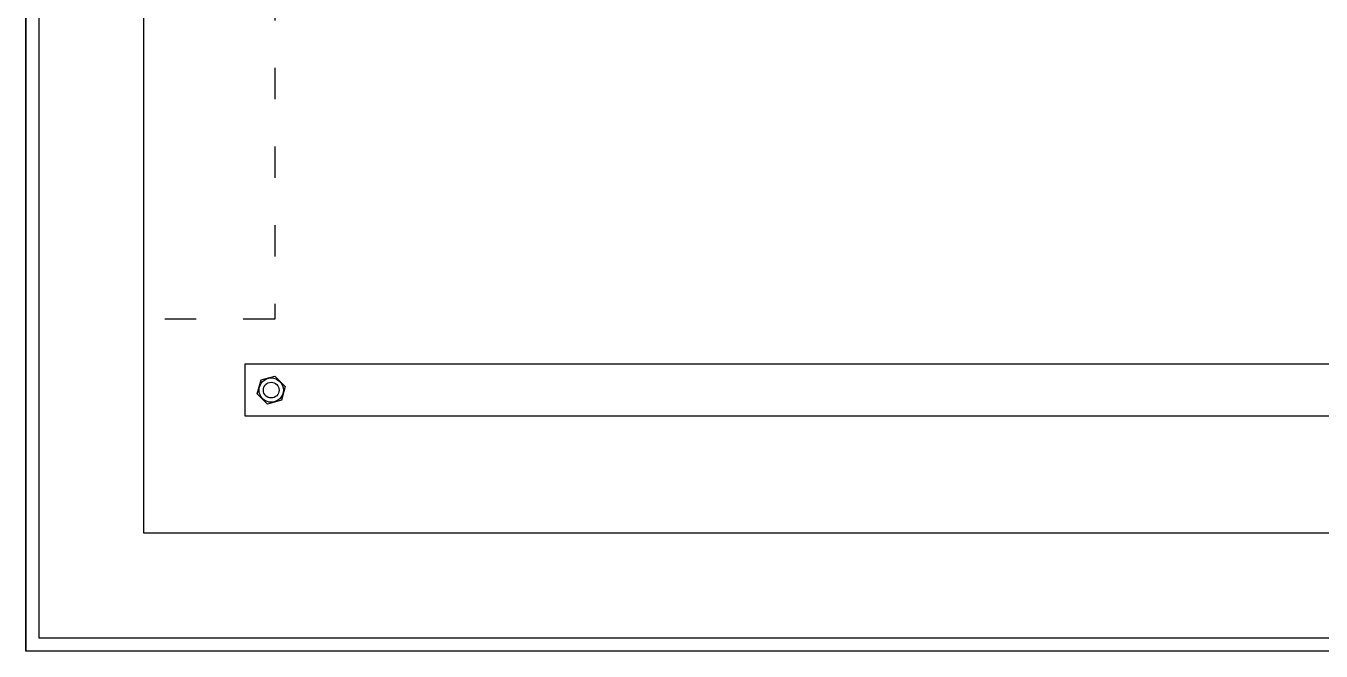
# Model space of a CAD drawing. Header units: millimetres. Extents: x 14879 to 38758, y -20740 to 1136.
# Drawn here: x 34917.1 to 35411.6, y -7903.4 to -7664.9 of the extents above; entities that cross this region are included whole.
import ezdxf

# ---------------------------------------------------------------- set-up
doc = ezdxf.new("R2010")
doc.units = ezdxf.units.MM
doc.linetypes.add('ACAD_ISO03W100', pattern=[30, 12, -18])

msp = doc.modelspace()

# ---------------------------------------------------------------- linework, layer by layer
for p, q in [((34917.11, -7903.36), (34917.11, -5903.36)), ((34917.11, -5903.36), (34917.11, -7858.36)), ((34922.11, -5908.36), (34922.11, -7898.36)), ((34962.11, -7858.36), (34962.11, -5948.36)), ((35000.77, -7793.81), (35643.9, -7793.81)), ((35000.77, -7813.81), (35000.77, -7793.81)), ((35643.9, -7813.81), (35000.77, -7813.81)), ((34917.11, -7858.36), (34917.11, -7903.36)), ((35672.11, -7858.36), (34962.11, -7858.36)), ((34922.11, -7898.36), (35712.11, -7898.36)), ((35717.11, -7903.36), (34917.11, -7903.36))]:
    msp.add_line(p, q)
at = {"color": 1, "linetype": 'ACAD_ISO03W100'}
msp.add_lwpolyline([(34962.11, -6510.84), (35012.11, -6510.84), (35012.11, -7776.75), (34962.11, -7776.75)], close=True, dxfattribs=at)
at = {"color": 4}
msp.add_lwpolyline([(35016.08, -7802.38), (35014.66, -7807.7), (35009.34, -7809.12), (35005.45, -7805.23), (35006.88, -7799.92), (35012.19, -7798.49)], close=True, dxfattribs=at)
for radius in [4.64, 3]:
    msp.add_circle((35010.77, -7803.81), radius, dxfattribs=at)

doc.saveas('drawing.dxf')
